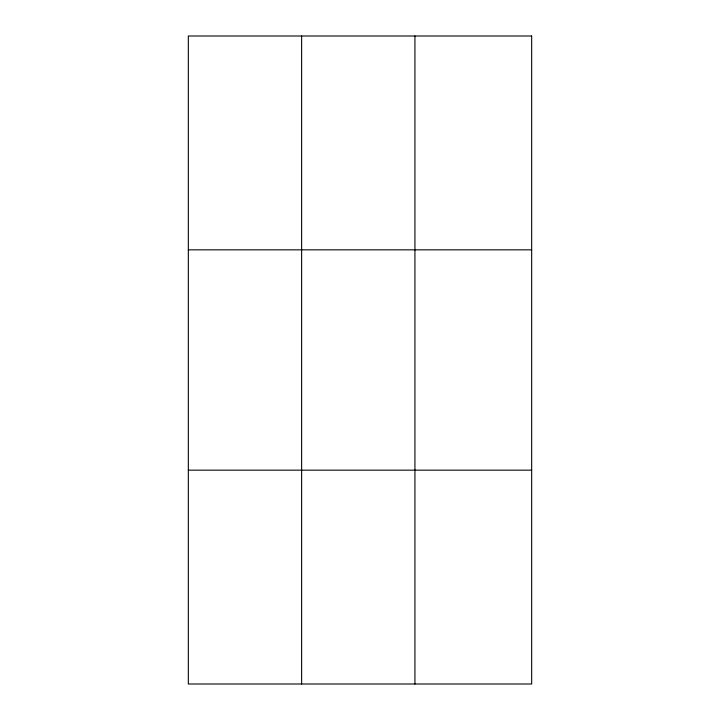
<?xml version="1.0" encoding="UTF-8"?>
<svg xmlns="http://www.w3.org/2000/svg" width="720" height="720" viewBox="0 0 720 720"><rect width="100%" height="100%" fill="white"/><g stroke="black" fill="none" stroke-linecap="round" stroke-linejoin="round"><path stroke-width="1.08" d="M301.635 684L301.635 36M414.936 684L414.936 36M188.334 249.84L531.666 249.84M188.334 470.16L531.666 470.16M531.666 36L531.666 684L188.334 684L188.334 36L531.666 36"/></g></svg>
